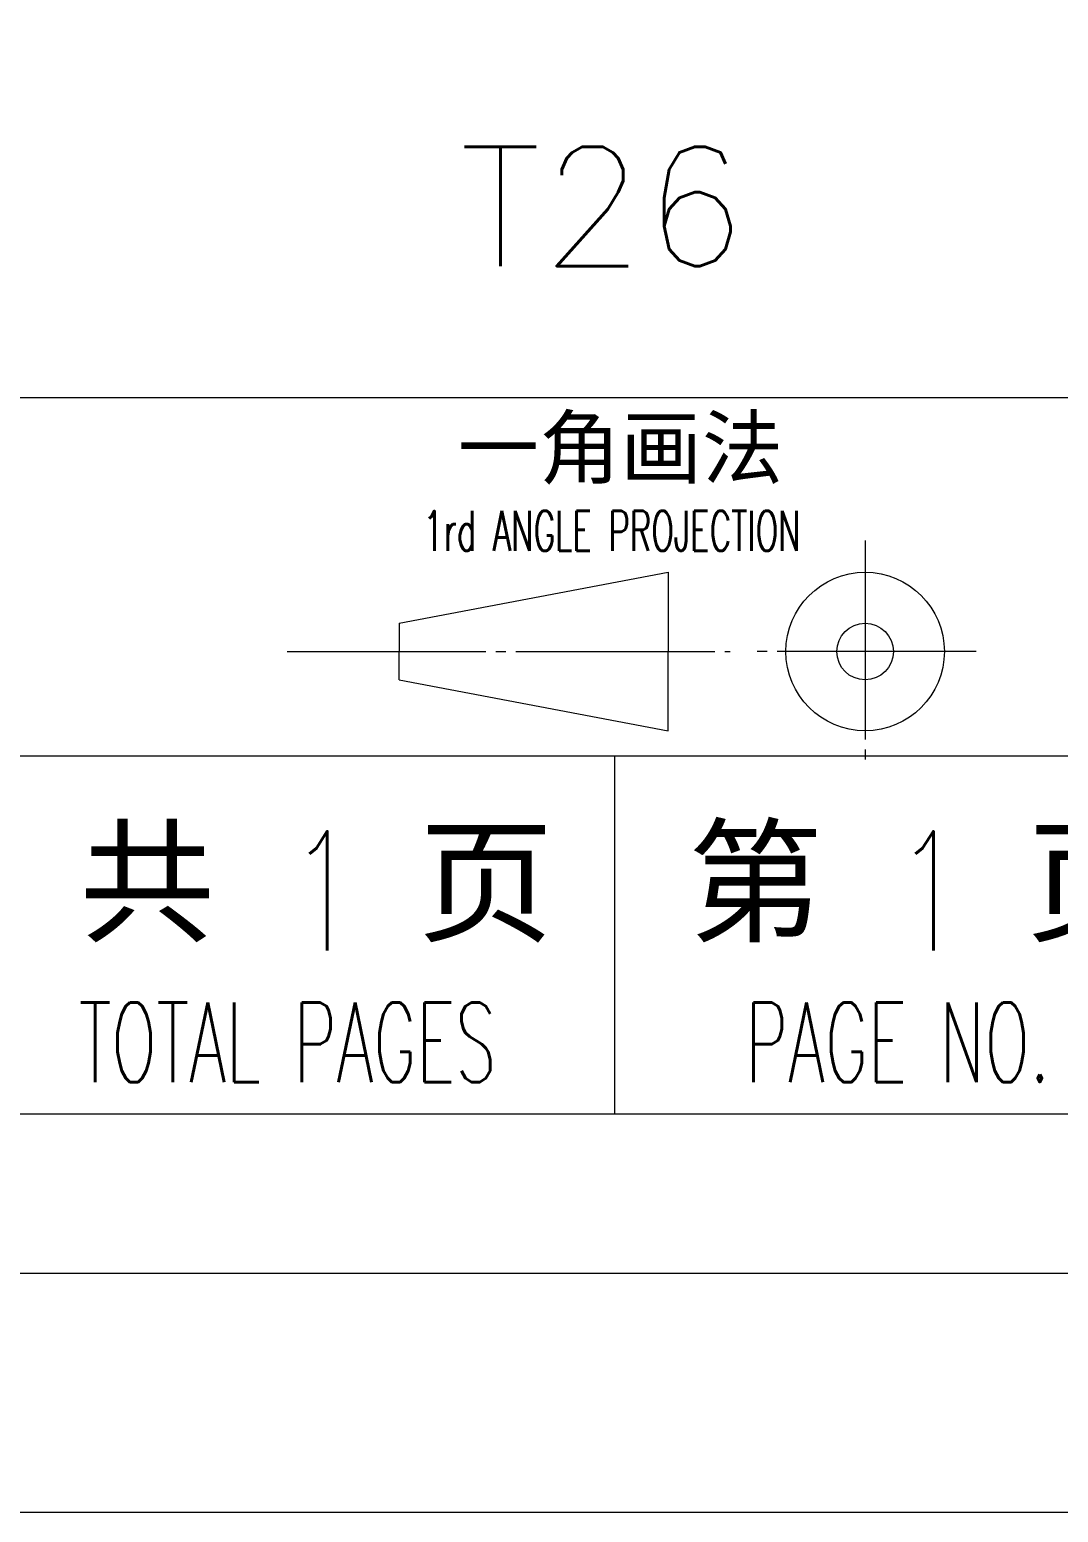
# Model space of a CAD drawing. Header units: millimetres. Extents: x 29078 to 32945, y -44812 to -43100.
# Drawn here: x 32563.51 to 32589.37, y -44812.31 to -44775.06 of the extents above; entities that cross this region are included whole.
import ezdxf
from ezdxf.enums import TextEntityAlignment as Align

# ---------------------------------------------------------------- set-up
doc = ezdxf.new("R2010")
doc.units = ezdxf.units.MM
doc.linetypes.add('CENTER-SANDI', pattern=[23, 20, -1, 1, -1])
doc.layers.add('Title_frame', color=7, linetype='Continuous', lineweight=13)
doc.layers.add('TK', color=7, linetype='Continuous', lineweight=13)
doc.layers.add('不可打印', color=7, linetype='Continuous', lineweight=13, plot=False)
doc.styles.get("Standard").update_dxf_attribs({"font": 'simplex.shx', "bigfont": 'gbcbig.shx'})

# ---------------------------------------------------------------- blocks, each defined once
blk = doc.blocks.new('A$C75164159')
at = {"layer": 'TK'}
blk.add_line((-10, 10), (-190, 10), dxfattribs=at)
at = {"layer": 'TK', "ltscale": 2}
blk.add_line((-6, 6), (-204, 6), dxfattribs=at)
at = {"layer": '不可打印', "color": 1, "linetype": 'Continuous', "ltscale": 2}
blk.add_line((0, 0), (-210, 0), dxfattribs=at)
blk = doc.blocks.new('*U38')
at = {"layer": 'TK'}
for p, q in [((-1611.986, 12566.92), (-1731.986, 12566.92)), ((-1701.986, 12557.92), (-1731.986, 12557.92))]:
    blk.add_line(p, q, dxfattribs=at)
at = {"layer": 'TK', "color": 4, "linetype": 'CENTER-SANDI', "ltscale": 0.25}
for p, q in [((-1710.695, 12563.336), (-1710.695, 12557.757)), ((-1725.224, 12560.547), (-1714.088, 12560.547)), ((-1707.905, 12560.547), (-1713.484, 12560.547))]:
    blk.add_line(p, q, dxfattribs=at)
at = {"layer": 'TK', "color": 3}
for p, q in [((-1722.408, 12561.259), (-1715.642, 12562.539)), ((-1715.642, 12562.539), (-1715.642, 12560.547)), ((-1722.408, 12561.259), (-1722.408, 12560.547)), ((-1722.408, 12559.834), (-1722.408, 12560.547)), ((-1715.642, 12558.554), (-1715.642, 12560.547)), ((-1722.408, 12559.834), (-1715.642, 12558.554))]:
    blk.add_line(p, q, dxfattribs=at)
at = {"layer": 'TK'}
blk.add_lwpolyline([(-1791.986, 12604.92), (-1611.986, 12604.92), (-1611.986, 12548.92), (-1791.986, 12548.92)], close=True, dxfattribs=at)
at = {"layer": 'TK', "color": 3}
for radius in [1.992, 0.712]:
    blk.add_circle((-1710.695, 12560.547), radius, dxfattribs=at)
at = {"layer": 'Title_frame', "color": 3, "linetype": 'Continuous', "width": 0.6}
for s, height, p in [('1rd ANGLE PROJECTION', 1, (-1721.803, 12563.078)), ('TOTAL PAGES', 2, (-1730.459, 12549.729)), ('PAGE NO.', 2, (-1713.71, 12549.729))]:
    blk.add_text(s, height=height, dxfattribs=at).set_placement(p)
at = {"layer": 'TK', "color": 3, "attachment_point": 1}
for s, insert, char_height, width in [('{\\fFangSong_GB2312|b0|i0|c134|p49;一角画法}', (-1720.936, 12566.42), 1.5, 15.3941), ('{\\fFangSong_GB2312|b0|i0|c134|p49;共   页}', (-1730.445, 12556.015), 2.5, 16.9757), ('{\\fFangSong_GB2312|b0|i0|c134|p49;第   页}', (-1715.157, 12556.015), 2.5, 16.9757)]:
    blk.add_mtext(s, dxfattribs=dict(at, insert=insert, char_height=char_height, width=width))

msp = doc.modelspace()

# ---------------------------------------------------------------- linework, layer by layer
at = {"layer": 'TK'}
msp.add_line((32578.22, -44802.306), (32578.22, -44793.306), dxfattribs=at)

# ---------------------------------------------------------------- block references
for name, p in [('A$C75164159', (32693.22, -44812.306)), ('*U38', (34295.206, -57351.226))]:
    msp.add_blockref(name, p, dxfattribs=at)

# ---------------------------------------------------------------- texts
at = {"layer": 'TK', "width": 0.7}
for p in [(32570.902, -44796.694), (32586.136, -44796.694)]:
    msp.add_text('1', height=3, dxfattribs=at).set_placement(p, align=Align.MIDDLE_CENTER)
at = {"layer": 'TK', "insert": (32577.916, -44779.496), "char_height": 3, "width": 15.168, "attachment_point": 5}
msp.add_mtext('T26', dxfattribs=at)

doc.saveas('drawing.dxf')
